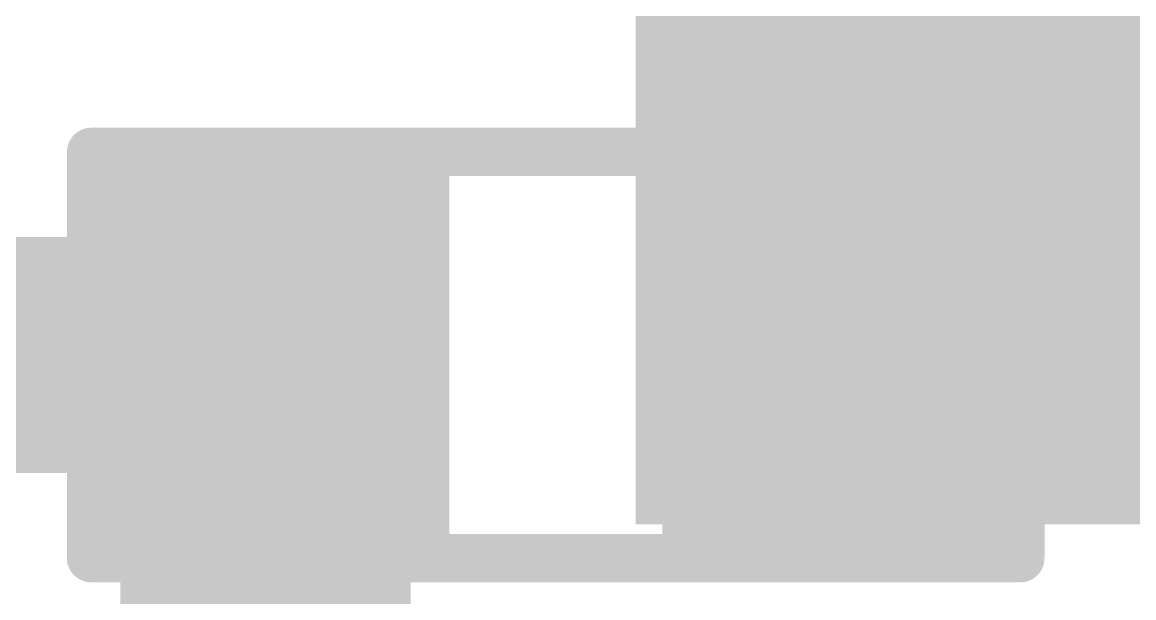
# Model space of a CAD drawing. Header units: inches. Extents: x 68 to 568, y 3 to 460.
# Drawn here: x 237.123 to 240.04, y 12.714 to 14.226 of the extents above; entities that cross this region are included whole.
import ezdxf

# ---------------------------------------------------------------- set-up
doc = ezdxf.new("R2010")
doc.units = ezdxf.units.IN
for name, color, linetype in [('Top Layer', 1, 'Continuous'), ('Top Overlay', 2, 'Continuous'), ('Top Paste', 8, 'Continuous'), ('Top Solder', 216, 'Continuous')]:
    doc.layers.add(name, color=color, linetype=linetype)

# ---------------------------------------------------------------- blocks, each defined once
blk = doc.blocks.new('R___0603_73')
at = {"layer": 'Top Layer'}
for points in [[(-0.381, 0.4445), (-0.381, -0.4445), (-1.143, -0.4445), (-1.143, 0.4445)], [(1.143, 0.4445), (1.143, -0.4445), (0.381, -0.4445), (0.381, 0.4445)]]:
    blk.add_hatch(color=1, dxfattribs=at).paths.add_polyline_path(points)
at = {"layer": 'Top Paste'}
for points in [[(-0.381, 0.4445), (-0.381, -0.4445), (-1.143, -0.4445), (-1.143, 0.4445)], [(1.143, 0.4445), (1.143, -0.4445), (0.381, -0.4445), (0.381, 0.4445)]]:
    blk.add_hatch(color=8, dxfattribs=at).paths.add_polyline_path(points)
at = {"layer": 'Top Solder'}
for points in [[(-0.2794, 0.5461), (-0.2794, -0.5461), (-1.2446, -0.5461), (-1.2446, 0.5461)], [(1.2446, 0.5461), (1.2446, -0.5461), (0.2794, -0.5461), (0.2794, 0.5461)]]:
    blk.add_hatch(color=216, dxfattribs=at).paths.add_polyline_path(points)
at = {"layer": 'Top Overlay'}
for points in [[(-1.2192, -0.5334, 0.127, 0.127, 0), (-1.2192, 0.5334, 0.127, 0.127, 0)], [(-1.2192, 0.5334, 0.127, 0.127, 0), (1.2192, 0.5334, 0.127, 0.127, 0)], [(1.2192, -0.5334, 0.127, 0.127, 0), (1.2192, 0.5334, 0.127, 0.127, 0)], [(-1.2192, -0.5334, 0.127, 0.127, 0), (1.2192, -0.5334, 0.127, 0.127, 0)]]:
    blk.add_lwpolyline(points, format="xyseb", dxfattribs=at)
for points in [[(-1.25095, 0.5334, 0.0635, 0.0635, 1), (-1.18745, 0.5334, 0.0635, 0.0635, 1)], [(-1.25095, 0.5334, 0.0635, 0.0635, 1), (-1.18745, 0.5334, 0.0635, 0.0635, 1)], [(1.18745, 0.5334, 0.0635, 0.0635, 1), (1.25095, 0.5334, 0.0635, 0.0635, 1)], [(1.18745, 0.5334, 0.0635, 0.0635, 1), (1.25095, 0.5334, 0.0635, 0.0635, 1)], [(-1.25095, -0.5334, 0.0635, 0.0635, 1), (-1.18745, -0.5334, 0.0635, 0.0635, 1)], [(-1.25095, -0.5334, 0.0635, 0.0635, 1), (-1.18745, -0.5334, 0.0635, 0.0635, 1)], [(1.18745, -0.5334, 0.0635, 0.0635, 1), (1.25095, -0.5334, 0.0635, 0.0635, 1)], [(1.18745, -0.5334, 0.0635, 0.0635, 1), (1.25095, -0.5334, 0.0635, 0.0635, 1)]]:
    blk.add_lwpolyline(points, format="xyseb", close=True, dxfattribs=at)

msp = doc.modelspace()

# ---------------------------------------------------------------- hatches: boundary and pattern name
at = {"layer": 'Top Layer'}
for points in [[(238.7324, 12.9073), (241.5891, 12.9073), (241.5891, 16.0723), (238.7324, 16.0723)], [(237.3798, 11.6321), (238.1418, 11.6321), (238.1418, 13.8165), (237.3798, 13.8165)], [(232.5792, 13.0418), (238.1418, 13.0418), (238.1418, 13.6618), (232.5792, 13.6618)]]:
    msp.add_hatch(color=1, dxfattribs=at).paths.add_polyline_path(points)

# ---------------------------------------------------------------- block references
msp.add_blockref('R___0603_73', (238.5228, 13.3518))

doc.saveas('drawing.dxf')
